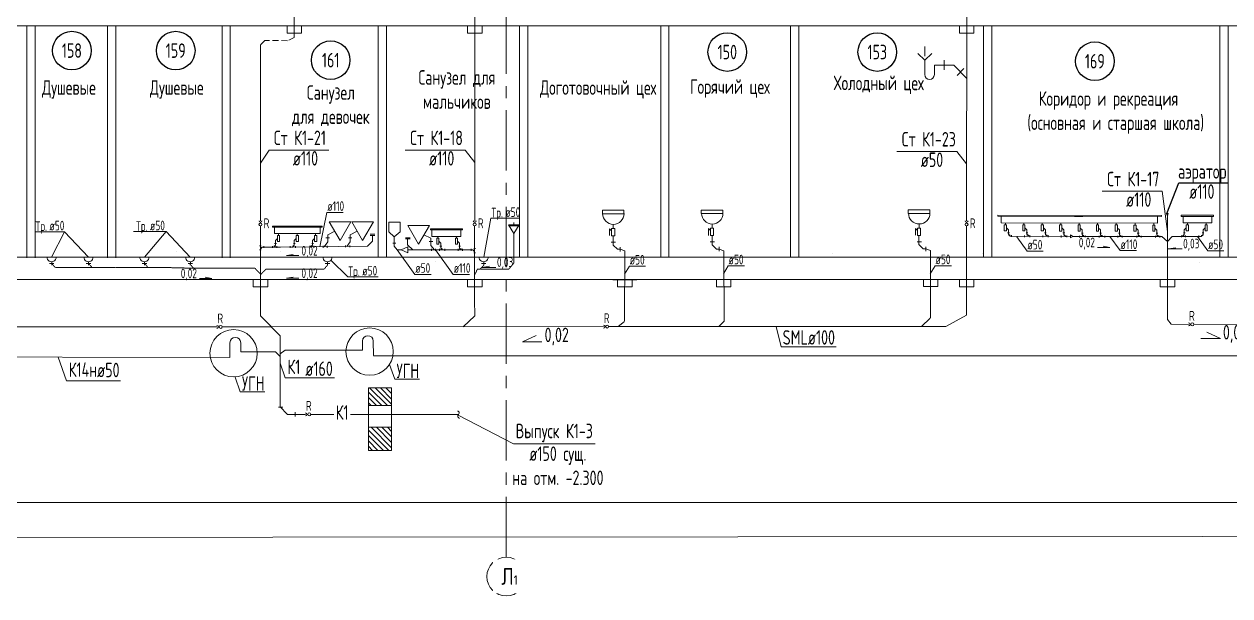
# Model space of a CAD drawing. Header units: millimetres. Extents: x -8689834 to 9419935, y -117443 to 166298.
# Drawn here: x -236295 to -211330, y -58947 to -47115 of the extents above; entities that cross this region are included whole.
import ezdxf
from ezdxf.enums import TextEntityAlignment as Align

# ---------------------------------------------------------------- set-up
doc = ezdxf.new("R2010")
doc.units = ezdxf.units.MM
doc.header["$MEASUREMENT"] = 0
doc.linetypes.add('01_base$0$DASHED2', pattern=[0.375, 0.25, -0.125])
doc.linetypes.add('CENTER', pattern=[2, 1.25, -0.25, 0.25, -0.25])
doc.layers.get('0').update_dxf_attribs({"color": 250, "lineweight": 9})
for name, color, linetype in [('PDF _0', 7, 'Continuous'), ('PDF __Razmer VK', 7, 'Continuous'), ('PDF __ВК-Text VK', 7, 'Continuous'), ('PDF __ВК-Text В1', 7, 'Continuous'), ('PDF __ВК-В1', 5, 'Continuous'), ('PDF __ВК-К3', 7, 'Continuous'), ('PDF __ВК-переход', 7, 'Continuous'), ('PDF __ВК-питьевой фонтанчик', 7, 'Continuous'), ('PDF __ВК-противопожарные муфты', 1, 'Continuous'), ('PDF __ВК-стены', 7, 'Continuous'), ('PDF __К14', 3, 'Continuous'), ('PDF __Пескоуловитель', 7, 'Continuous'), ('PDF __Сантехника', 7, 'Continuous'), ('PDF _TEKSTBK', 7, 'Continuous'), ('АР_Кровля дорожки', 245, 'Continuous'), ('АР_Таблицы', 250, 'Continuous')]:
    doc.layers.add(name, color=color, linetype=linetype)
doc.layers.add('PDF __ВК-К1', color=7, linetype='Continuous', true_color=0xb80000)
doc.layers.add('PDF __ВК-К14н', color=190, linetype='Continuous', true_color=0x7f00ff)
for name, color, linetype, lineweight in [('АР_Маркер экспликации', 239, 'Continuous', 13), ('АР_Номер помещения', 1, 'Continuous', 25), ('АР_Оси', 195, 'Continuous', 9), ('АР_Помещения_площадь', 19, 'Continuous', 9), ('ВК_канализация', 32, 'Continuous', 15)]:
    doc.layers.add(name, color=color, linetype=linetype, lineweight=lineweight)
doc.styles.add('ISOCPEUR', font='isocpeur.ttf', dxfattribs={"width": 0.7})
doc.styles.get("Standard").update_dxf_attribs({"font": 'isocpeur.ttf', "width": 0.7})
doc.styles.add('ГОСТ 2.304', font='isocpeur.ttf', dxfattribs={"width": 0.7})

# ---------------------------------------------------------------- blocks, each defined once
blk = doc.blocks.new('*U1658')
at = {"layer": 'АР_Номер помещения', "color": 7}
blk.add_circle((-15720, 4793), 400, dxfattribs=at)
at = {"layer": 'АР_Помещения_площадь', "color": 7}
blk.add_line((-13545, 633), (-13545, 633), dxfattribs=at)
at = {"color": 7, "style": 'ISOCPEUR', "width": 0.7, "flags": 1}
blk.add_attdef('КАТЕГОРИЯ', (-499, -2092), '', height=250, dxfattribs=at)
at = {"layer": 'АР_Номер помещения', "color": 7, "style": 'ISOCPEUR', "width": 0.7}
blk.add_attdef('НОМЕР_ПОМЕЩЕНИЯ', text='', height=300, dxfattribs=at).set_placement((-15720, 4793), align=Align.MIDDLE_CENTER)
at = {"layer": 'АР_Помещения_площадь', "color": 7, "lineweight": 30, "width": 0.7, "flags": 104}
blk.add_attdef('ИМЯ_ПОМЕЩЕНИЯ', text='', height=100, dxfattribs=at).set_placement((158, 1217), align=Align.MIDDLE_CENTER)
at = {"layer": 'АР_Помещения_площадь', "color": 7, "style": 'ISOCPEUR', "width": 0.7}
blk.add_attdef('ПЛОЩАДЬ_ПОМЕЩЕНИЯ', text='', height=200, dxfattribs=at).set_placement((-13540, 880), align=Align.MIDDLE_RIGHT)

msp = doc.modelspace()

# ---------------------------------------------------------------- linework, layer by layer
at = {"layer": 'PDF _0', "color": 3, "lineweight": 13}
for centre in [(-235725.6, -51936.7), (-235725.6, -51936.7), (-234963.1, -51936.7), (-234963.1, -51936.7), (-233804.4, -51936.7), (-233804.4, -51936.7), (-232856, -51936.7), (-232856, -51936.7), (-230014, -51936.7), (-230014, -51936.7), (-226780.4, -51936.7), (-226780.4, -51936.7)]:
    msp.add_arc(centre, 95.2, 179.99999, 0.00001, dxfattribs=at)
at = {"layer": 'PDF __Razmer VK', "lineweight": 13}
for centre in [(-229140.5, -53891.3), (-231957.8, -53925.9)]:
    msp.add_circle(centre, 489.9, dxfattribs=at)
at = {"layer": 'PDF __ВК-Text VK', "lineweight": 13}
for points in [[(-225694.8, -53559.6), (-225977.5, -53689.1), (-225574.8, -53689.1)], [(-211808.3, -53492.8), (-211525.9, -53622.9), (-211928.6, -53622.1)]]:
    msp.add_lwpolyline(points, dxfattribs=at)
at = {"layer": 'PDF __ВК-Text В1', "lineweight": 13}
for points in [[(-230724.8, -51883.2), (-230861.1, -51906.2), (-230607.7, -51906.2)], [(-213950.7, -51713.2), (-213814.4, -51736.3), (-214067.8, -51736.3)], [(-212451.2, -51741.4), (-212605.8, -51767.5), (-212318.3, -51767.5)], [(-226657.8, -52123.3), (-226812.4, -52149.4), (-226524.9, -52149.4)], [(-232544, -52352.8), (-232407.7, -52375.8), (-232661.1, -52375.8)], [(-230724.8, -52348.8), (-230861.1, -52371.9), (-230607.7, -52371.9)]]:
    msp.add_lwpolyline(points, dxfattribs=at)
at = {"layer": 'PDF __ВК-В1', "color": 244, "lineweight": 13, "true_color": 0x991b1e}
for points in [[(-230701, -47392), (-230701.1, -40740.6)], [(-226965.4, -51185), (-226966.4, -40740.6)], [(-216781.3, -50079.6), (-216754.4, -40740.7)], [(-231401.2, -51185), (-231403.6, -47550.7)], [(-216779.8, -51185), (-216781.3, -50079.6)], [(-212624.3, -51757.4), (-212624.3, -51058.8)], [(-231402.2, -51754.6), (-231402.2, -51291.7)], [(-226966.4, -51754.6), (-226966.4, -51291.7)], [(-216780.4, -53139.8), (-216780.9, -51291.7)], [(-226158, -52064.5), (-226158, -52064.5), (-226158, -51564.1)], [(-231402.2, -52821.4), (-231402.2, -51754.6)], [(-226966.4, -52821.4), (-226966.4, -51754.6)], [(-212624.3, -53227.1), (-212624.3, -51757.4)]]:
    msp.add_lwpolyline(points, dxfattribs=at)
at = {"layer": 'PDF __ВК-В1', "lineweight": 13}
msp.add_lwpolyline([(-226158, -51272), (-226158, -51217)], dxfattribs=at)
at = {"layer": 'PDF __ВК-К1', "lineweight": 13}
for points in [[(-217245.7, -47862.1), (-217245.7, -48061.1)], [(-217245.7, -47963.7), (-217444.6, -47963.7)], [(-217245.7, -47963.7), (-217046.7, -47963.7), (-216780, -48230.4)], [(-216835.1, -48031.5), (-216974.8, -48175.4)], [(-235897, -51938.8), (-235549.9, -51938.8)], [(-235134.5, -51938.8), (-234787.4, -51938.8)], [(-233975.8, -51938.8), (-233628.7, -51938.8)], [(-233027.5, -51938.8), (-232680.4, -51938.8)], [(-230185.4, -51938.8), (-229838.3, -51938.8)], [(-226951.8, -51938.8), (-226604.7, -51938.8)]]:
    msp.add_lwpolyline(points, dxfattribs=at)
at = {"layer": 'PDF __ВК-К1', "color": 244, "lineweight": 13, "true_color": 0x991b1e}
for points in [[(-212606.6, -51058.8), (-212643.1, -51058.8)], [(-215913.9, -51463.8), (-215913.9, -51427.4)], [(-231072.3, -51655.8), (-231108.8, -51655.8)], [(-231091.4, -51692.2), (-231091.4, -51655.8)], [(-230683.7, -51655.8), (-230720.1, -51655.8)], [(-230702.8, -51690.9), (-230702.8, -51654.5)], [(-230303.8, -51655.8), (-230340.2, -51655.8)], [(-230321.2, -51687.1), (-230321.2, -51650.7)], [(-230009.3, -51623), (-230081.8, -51722.2)], [(-229974.8, -51540.1), (-230047.3, -51540.1)], [(-230009.3, -51474.4), (-230009.3, -51623)], [(-229541, -51623), (-229613.6, -51716.2)], [(-229506.5, -51540.1), (-229579, -51540.1)], [(-229541, -51474.4), (-229541, -51623)], [(-229185.9, -51713), (-229079.1, -51606.2), (-229079.1, -51487.6)], [(-229128.9, -51461.5), (-229031.7, -51461.5)], [(-229128.9, -51487.6), (-229031.7, -51487.6)], [(-228657.5, -51645.7), (-228599.5, -51645.7)], [(-228629.9, -51590.5), (-228629.9, -51709.3)], [(-228303.8, -51535.1), (-228401, -51535.1)], [(-228303.8, -51561.2), (-228401, -51561.2)], [(-228246.8, -51786.6), (-228353.6, -51679.8), (-228353.6, -51561.2)], [(-227908.4, -51611), (-227835.9, -51611)], [(-227873.9, -51545.4), (-227873.9, -51693.9)], [(-224136.7, -51626.7), (-224047.8, -51626.7)], [(-224098.6, -51495.5), (-224098.6, -51686)], [(-222089.3, -51622.5), (-222000.4, -51622.5)], [(-222051.2, -51491.2), (-222051.2, -51681.7)], [(-217804.9, -51619.5), (-217716, -51619.5)], [(-217766.8, -51488.3), (-217766.8, -51678.8)], [(-215931.3, -51432.5), (-215894.9, -51432.5)], [(-215853.2, -51502.7), (-215877.5, -51502.7), (-215913.9, -51463.8)], [(-215913.9, -51482.9), (-215877.5, -51482.9)], [(-215853.2, -51519.3), (-215853.2, -51482.9)], [(-215585.3, -51489.3), (-215585.3, -51525.7)], [(-215549.7, -51433.8), (-215513.2, -51433.8)], [(-215532.3, -51465.1), (-215532.3, -51428.7)], [(-215471.6, -51504.1), (-215495.8, -51504.1), (-215532.3, -51465.1)], [(-215532.3, -51484.2), (-215495.8, -51484.2)], [(-215471.6, -51520.6), (-215471.6, -51484.2)], [(-215203.6, -51490.6), (-215203.6, -51527.1)], [(-215168, -51435.1), (-215131.6, -51435.1)], [(-215150.6, -51466.5), (-215150.6, -51430)], [(-215089.9, -51505.4), (-215114.2, -51505.4), (-215150.6, -51466.5)], [(-215150.6, -51485.5), (-215114.2, -51485.5)], [(-215089.9, -51522), (-215089.9, -51485.5)], [(-214822, -51491.9), (-214822, -51528.4)], [(-214786.4, -51436.4), (-214749.9, -51436.4)], [(-214769, -51467.8), (-214769, -51431.3)], [(-214708.2, -51506.7), (-214732.5, -51506.7), (-214769, -51467.8)], [(-214769, -51486.9), (-214732.5, -51486.9)], [(-214708.2, -51523.3), (-214708.2, -51486.9)], [(-214440.3, -51493.3), (-214440.3, -51529.7)], [(-214404.7, -51437.8), (-214368.3, -51437.8)], [(-214387.3, -51469.1), (-214387.3, -51432.7)], [(-214326.6, -51508), (-214350.9, -51508), (-214387.3, -51469.1)], [(-214387.3, -51488.2), (-214350.9, -51488.2)], [(-214326.6, -51524.6), (-214326.6, -51488.2)], [(-214035.2, -51493.3), (-214035.2, -51529.7)], [(-214024.8, -51437.8), (-213988.3, -51437.8)], [(-214005.7, -51472.9), (-214005.7, -51436.5)], [(-213946.7, -51509.4), (-213969.2, -51509.4), (-214005.7, -51472.9)], [(-214005.7, -51492), (-213969.2, -51492)], [(-213921.5, -51493.3), (-213921.5, -51529.7)], [(-213646.6, -51493.3), (-213646.6, -51529.7)], [(-213636.2, -51437.8), (-213599.7, -51437.8)], [(-213617.1, -51474.2), (-213617.1, -51437.8)], [(-213558.1, -51510.6), (-213580.6, -51510.6), (-213617.1, -51474.2)], [(-213617.1, -51493.3), (-213580.6, -51493.3)], [(-213558.1, -51529.7), (-213558.1, -51493.3)], [(-213258, -51494.5), (-213258, -51530.9)], [(-213247.6, -51438.9), (-213211.1, -51438.9)], [(-213228.5, -51475.4), (-213228.5, -51438.9)], [(-213169.5, -51511.8), (-213192.1, -51511.8), (-213228.5, -51475.4)], [(-213228.5, -51494.5), (-213192.1, -51494.5)], [(-213169.5, -51530.9), (-213169.5, -51494.5)], [(-212869.4, -51495.7), (-212869.4, -51532.1)], [(-212859, -51440.2), (-212822.5, -51440.2)], [(-212839.9, -51476.6), (-212839.9, -51440.2)], [(-212780.9, -51513), (-212803.5, -51513), (-212839.9, -51476.6)], [(-212839.9, -51495.7), (-212803.5, -51495.7)], [(-212780.9, -51532.1), (-212780.9, -51495.7)], [(-212333.7, -51508.3), (-212311.1, -51508.3), (-212274.7, -51469.9)], [(-212333.7, -51525.5), (-212333.7, -51489)], [(-212274.7, -51489), (-212311.1, -51489)], [(-212255.6, -51433.5), (-212292, -51433.5)], [(-212274.7, -51469.9), (-212274.7, -51433.5)], [(-212245.2, -51489), (-212245.2, -51525.5)], [(-211970.3, -51489), (-211970.3, -51525.5)], [(-211945.1, -51509.5), (-211922.5, -51509.5), (-211886.1, -51468.6)], [(-211886.1, -51487.7), (-211922.5, -51487.7)], [(-211867, -51433.5), (-211903.4, -51433.5)], [(-211886.1, -51468.6), (-211886.1, -51432.2)], [(-231384.6, -51700.9), (-231421.1, -51700.9)], [(-231421.1, -51700.9), (-231384.6, -51700.9)], [(-231421.1, -51789.4), (-231384.6, -51789.4)], [(-231384.6, -51789.4), (-231421.1, -51789.4)], [(-231402.2, -51789.4), (-231402.2, -51766.8), (-231365.5, -51730.4)], [(-231384.6, -51730.4), (-231384.6, -51766.8)], [(-230987.3, -51730.4), (-231315.2, -51730.4), (-231365.5, -51730.4), (-231329.1, -51730.4)], [(-231329.1, -51711.3), (-231329.1, -51747.7)], [(-231150.4, -51730.4), (-231127.9, -51730.4), (-231091.4, -51692.2)], [(-231150.4, -51747.7), (-231150.4, -51711.3)], [(-231091.4, -51711.3), (-231127.9, -51711.3)], [(-231061.9, -51730.4), (-231127.9, -51730.4)], [(-231061.9, -51711.3), (-231061.9, -51747.7)], [(-229185.9, -51713), (-230987.3, -51731.5)], [(-230787, -51711.3), (-230787, -51747.7)], [(-230761.8, -51729.1), (-230739.2, -51729.1), (-230702.8, -51690.9)], [(-230702.8, -51710), (-230739.2, -51710)], [(-230673.3, -51711.3), (-230673.3, -51747.7)], [(-230381.9, -51725.3), (-230357.6, -51725.3), (-230321.2, -51687.1)], [(-230381.9, -51742.6), (-230381.9, -51706.2)], [(-230321.2, -51706.2), (-230357.6, -51706.2)], [(-230298.1, -51742.6), (-230298.1, -51706.2)], [(-230102.4, -51742.6), (-230102.4, -51706.2)], [(-230018.7, -51742.6), (-230018.7, -51706.2)], [(-229638.1, -51733.8), (-229638.1, -51697.4)], [(-229554.4, -51733.8), (-229554.4, -51697.4)], [(-228629.9, -51709.3), (-228571.9, -51786.6)], [(-228571.9, -51786.6), (-228491.5, -51786.6)], [(-228351.8, -51786.6), (-227053.4, -51786.6), (-227003, -51786.6), (-227039.5, -51786.6)], [(-227873.9, -51693.9), (-227801.3, -51787.2)], [(-227860.5, -51804.8), (-227860.5, -51768.3)], [(-227776.8, -51804.8), (-227776.8, -51768.3)], [(-227695.3, -51767.5), (-227695.3, -51803.9)], [(-227684.9, -51712), (-227648.4, -51712)], [(-227665.8, -51747.1), (-227665.8, -51710.7)], [(-227606.8, -51785.3), (-227629.3, -51785.3), (-227665.8, -51747.1)], [(-227665.8, -51766.2), (-227629.3, -51766.2)], [(-227581.6, -51767.5), (-227581.6, -51803.9)], [(-227306.7, -51767.5), (-227306.7, -51803.9)], [(-227306.7, -51786.6), (-227240.7, -51786.6)], [(-227296.2, -51712), (-227259.8, -51712)], [(-227277.2, -51748.4), (-227277.2, -51712)], [(-227218.2, -51786.6), (-227240.7, -51786.6), (-227277.2, -51748.4)], [(-227277.2, -51767.5), (-227240.7, -51767.5)], [(-227218.2, -51803.9), (-227218.2, -51767.5)], [(-227039.5, -51767.5), (-227039.5, -51803.9)], [(-226966.4, -51845.5), (-226966.4, -51823), (-227003, -51786.6)], [(-226984, -51757.1), (-226947.5, -51757.1)], [(-226947.5, -51757.1), (-226984, -51757.1)], [(-226984, -51786.6), (-226984, -51823)], [(-226947.5, -51845.5), (-226984, -51845.5)], [(-226984, -51845.5), (-226947.5, -51845.5)], [(-223954.6, -51774.9), (-224009.7, -51774.9), (-224098.6, -51686)], [(-223954.6, -51730.4), (-223954.6, -51819.3)], [(-221907.2, -51770.6), (-221962.3, -51770.6), (-222051.2, -51681.7)], [(-221907.2, -51726.2), (-221907.2, -51815.1)], [(-217622.9, -51767.7), (-217677.9, -51767.7), (-217766.8, -51678.8)], [(-217622.9, -51723.2), (-217622.9, -51812.1)], [(-235897, -51938.8), (-235549.9, -51938.8)], [(-235676.9, -52070), (-235770.1, -52070)], [(-235676.9, -52070), (-235770.1, -52070)], [(-235723.5, -52103.9), (-235723.5, -52036.2)], [(-235723.5, -52103.9), (-235723.5, -52036.2)], [(-235134.5, -51938.8), (-234787.4, -51938.8)], [(-234914.4, -52070), (-235007.5, -52070)], [(-234914.4, -52070), (-235007.5, -52070)], [(-234960.9, -52103.9), (-234960.9, -52036.2)], [(-234960.9, -52103.9), (-234960.9, -52036.2)], [(-233975.8, -51938.8), (-233628.7, -51938.8)], [(-233755.7, -52070), (-233848.8, -52070)], [(-233755.7, -52070), (-233848.8, -52070)], [(-233802.3, -52103.9), (-233802.3, -52036.2)], [(-233802.3, -52103.9), (-233802.3, -52036.2)], [(-233027.5, -51938.8), (-232680.4, -51938.8)], [(-232807.4, -52070), (-232900.5, -52070)], [(-232807.4, -52070), (-232900.5, -52070)], [(-232853.9, -52103.9), (-232853.2, -52031.9)], [(-230185.4, -51938.8), (-229838.3, -51938.8)], [(-229965.3, -52070), (-230058.4, -52070)], [(-229965.3, -52070), (-230058.4, -52070)], [(-230011.9, -52103.9), (-230011.2, -52031.9)], [(-226951.8, -51938.8), (-226604.7, -51938.8)], [(-226731.7, -52070), (-226824.8, -52070)], [(-226731.7, -52070), (-226824.8, -52070)], [(-226778.3, -52103.9), (-226777.6, -52031.9)], [(-231177, -53380.8), (-230995, -53562.8), (-230996.3, -55033.7)], [(-230941.2, -55042.1), (-231030.1, -55042.1)], [(-231000.5, -55029.4), (-230839.7, -55190.3)], [(-230683, -55148), (-230683, -55236.8)], [(-230839.7, -55190.3), (-230468, -55190.9)], [(-230361.3, -55190.3), (-229883, -55190.3)], [(-229540.1, -55190.3), (-227300.8, -55194.5)]]:
    msp.add_lwpolyline(points, dxfattribs=at)
at = {"layer": 'PDF __ВК-К1', "color": 244, "linetype": '01_base$0$DASHED2', "lineweight": 13, "true_color": 0x991b1e}
for points in [[(-235723.5, -52070), (-235647.3, -52154.7), (-235168.7, -52154.7), (-234884.7, -52154.7)], [(-234960.9, -52070), (-234884.7, -52154.7), (-234406.1, -52154.7), (-233726.1, -52154.7)], [(-233802.3, -52070), (-233726.1, -52154.7), (-233247.5, -52154.7), (-232784.2, -52167)], [(-232860.4, -52082.3), (-232784.2, -52167), (-231515.8, -52167), (-231405.7, -52281.3)], [(-230011.9, -52103.9), (-230088.1, -52188.5), (-231289.5, -52188.5), (-231399.6, -52302.8)], [(-226778.3, -52103.9), (-226854.5, -52188.5), (-226911.3, -52188.5), (-226966.4, -52302.8)], [(-226158, -52064.5), (-226263.3, -52188.5), (-226854.5, -52188.5), (-226854.5, -52188.5)]]:
    msp.add_lwpolyline(points, dxfattribs=at)
at = {"layer": 'PDF __ВК-К14н', "color": 152, "lineweight": 13, "true_color": 0x2776bb}
for points in [[(-229287.7, -53673.1), (-229287.7, -53865.5)], [(-229065.4, -53673.6), (-229059.4, -53974.2)], [(-232033, -53712.5), (-232039, -54013)], [(-231810.6, -53707.7), (-231810.6, -53900)], [(-232039, -54013), (-245917.4, -53985.3)], [(-229059.3, -53978.5), (-208786.5, -53977.4)]]:
    msp.add_lwpolyline(points, dxfattribs=at)
for centre, start, end in [((-231921.8, -53709.5), 0.93931, 179.31883), ((-229176.6, -53674.9), 0.68117, 179.06069)]:
    msp.add_arc(centre, 111.2, start, end, dxfattribs=at)
at = {"layer": 'PDF __ВК-К3', "lineweight": 13}
msp.add_lwpolyline([(-229167.6, -55939.5), (-229167.6, -54644.2), (-228689.3, -54644.2), (-228689.3, -55939.5)], close=True, dxfattribs=at)
for points in [[(-228773.9, -55008.3), (-229142.2, -54644.2)], [(-228689.3, -54982.9), (-229027.9, -54644.2)], [(-228689.3, -54872.8), (-228917.8, -54644.2)], [(-228689.3, -54758.5), (-228803.6, -54644.2)], [(-228689.3, -54648.5), (-228693.5, -54644.2)], [(-228888.2, -55008.3), (-229167.6, -54728.9)], [(-228998.3, -55008.3), (-229167.6, -54843.2)], [(-229112.6, -55008.3), (-229167.6, -54953.2)], [(-229167.6, -55008.3), (-228689.3, -55008.3)], [(-229167.6, -55457), (-228689.3, -55457)], [(-228744.3, -55939.5), (-229167.6, -55516.2)], [(-228854.4, -55939.5), (-229167.6, -55626.3)], [(-228689.3, -55880.3), (-229112.6, -55457)], [(-228689.3, -55770.2), (-228998.3, -55457)], [(-228689.3, -55655.9), (-228888.2, -55457)], [(-228689.3, -55545.9), (-228773.9, -55457)], [(-228968.6, -55939.5), (-229167.6, -55740.6)], [(-229078.7, -55939.5), (-229167.6, -55850.6)]]:
    msp.add_lwpolyline(points, dxfattribs=at)
at = {"layer": 'PDF __ВК-переход', "lineweight": 13}
msp.add_lwpolyline([(-228351.8, -51845.8), (-228351.8, -51727.3), (-228491.5, -51786.6), (-228351.8, -51845.8), (-228351.8, -51727.3), (-228491.5, -51786.6), (-228351.8, -51845.8), (-228491.5, -51786.6), (-228351.8, -51727.3)], close=True, dxfattribs=at)
at = {"layer": 'PDF __ВК-питьевой фонтанчик', "lineweight": 13}
for points in [[(-226158, -51449.8), (-226268.1, -51272), (-226048, -51272), (-226158, -51449.8), (-226158, -51564.1)], [(-226255.4, -51288.9), (-226056.4, -51288.9)]]:
    msp.add_lwpolyline(points, dxfattribs=at)
at = {"layer": 'PDF __ВК-противопожарные муфты', "lineweight": 13}
for points in [[(-230946.7, -47153.2), (-230701.2, -47153.2), (-230451.4, -47153.2)], [(-230849.3, -47153.2), (-230849.3, -47301.4), (-230548.8, -47301.4), (-230548.8, -47153.2)], [(-227211.9, -47153.2), (-226966.4, -47153.2), (-226716.6, -47153.2)], [(-227114.5, -47153.2), (-227114.5, -47301.4), (-226814, -47301.4), (-226814, -47153.2)], [(-217027.6, -47153.2), (-216782.1, -47153.2), (-216532.3, -47153.2)], [(-216930.2, -47153.2), (-216930.2, -47301.4), (-216629.7, -47301.4), (-216629.7, -47153.2)], [(-231647.7, -52402.3), (-231402.2, -52402.3), (-231152.5, -52402.3)], [(-231550.4, -52402.3), (-231550.4, -52550.5), (-231249.8, -52550.5), (-231249.8, -52402.3)], [(-227211.9, -52402.3), (-226966.4, -52402.3), (-226716.6, -52402.3)], [(-227114.5, -52402.3), (-227114.5, -52550.5), (-226814, -52550.5), (-226814, -52402.3)], [(-224105.5, -52406.6), (-223860, -52406.6), (-223610.2, -52406.6)], [(-224008.1, -52406.6), (-224008.1, -52554.7), (-223707.6, -52554.7), (-223707.6, -52406.6)], [(-222058.1, -52402.3), (-221812.6, -52402.3), (-221562.8, -52402.3)], [(-221960.7, -52402.3), (-221960.7, -52550.5), (-221660.2, -52550.5), (-221660.2, -52402.3)], [(-217773.7, -52399.4), (-217528.2, -52399.4), (-217278.4, -52399.4)], [(-217676.3, -52399.4), (-217676.3, -52547.5), (-217375.8, -52547.5), (-217375.8, -52399.4)], [(-217026.1, -52402.3), (-216780.6, -52402.3), (-216530.9, -52402.3)], [(-216928.8, -52402.3), (-216928.8, -52550.5), (-216628.2, -52550.5), (-216628.2, -52402.3)]]:
    msp.add_lwpolyline(points, dxfattribs=at)
at = {"layer": 'PDF __ВК-противопожарные муфты', "color": 1, "lineweight": 13}
for points in [[(-212869.9, -52402.3), (-212624.3, -52402.3), (-212374.6, -52402.3)], [(-212772.5, -52402.3), (-212772.5, -52550.5), (-212472, -52550.5), (-212472, -52402.3)]]:
    msp.add_lwpolyline(points, dxfattribs=at)
at = {"layer": 'PDF __ВК-стены', "color": 18, "lineweight": 13, "true_color": 0x000000}
for points in [[(-251092.7, -47153.2), (-171723.3, -47153.2)], [(-236236.9, -47165.5), (-236236.9, -51949)], [(-236067.5, -47165.5), (-236067.5, -51949)], [(-234565.6, -47165.5), (-234565.6, -51949)], [(-234396.3, -47165.5), (-234396.3, -51949)], [(-232195.2, -47165.5), (-232195.2, -51949)], [(-232025.9, -47165.5), (-232025.9, -51949)], [(-228962.1, -47153.2), (-228962.1, -51936.7)], [(-228792.8, -47153.2), (-228792.8, -51936.7)], [(-226037.3, -47153.2), (-226037.3, -51936.7)], [(-225868, -47153.2), (-225868, -51936.7)], [(-223112.5, -47160.4), (-223112.5, -51943.9)], [(-222943.2, -47160.4), (-222943.2, -51943.9)], [(-220425.6, -47160.4), (-220425.6, -51943.9)], [(-220256.3, -47160.4), (-220256.3, -51943.9)], [(-216429.3, -47160.4), (-216429.3, -51943.9)], [(-216260, -47160.4), (-216260, -51943.9)], [(-211537.7, -47160.4), (-211537.7, -51943.9)], [(-211368.4, -47160.4), (-211368.4, -51943.9)], [(-251092.7, -51936.7), (-171723.3, -51936.7)], [(-251092.7, -52402.3), (-172011.2, -52402.3)], [(-251092.7, -52402.3), (-171723.3, -52402.3)], [(-250394.1, -57746.2), (-115672.8, -57651.4)]]:
    msp.add_lwpolyline(points, dxfattribs=at)
at = {"layer": 'PDF __К14', "lineweight": 13}
msp.add_lwpolyline([(-217647.8, -47781.7), (-217647.8, -47578.5)], dxfattribs=at)
at = {"layer": 'PDF __Пескоуловитель', "lineweight": 13}
msp.add_lwpolyline([(-227322, -55122.6), (-227309.3, -55126.8), (-227300.8, -55131), (-227296.6, -55135.3), (-227292.4, -55135.3), (-227288.1, -55139.5), (-227283.9, -55143.7), (-227283.9, -55148), (-227283.9, -55152.2), (-227283.9, -55156.4), (-227283.9, -55160.6), (-227288.1, -55164.9), (-227288.1, -55169.1), (-227292.4, -55177.6), (-227296.6, -55181.8), (-227300.8, -55194.5), (-227305.1, -55203), (-227309.3, -55207.2), (-227313.5, -55211.4), (-227313.5, -55219.9), (-227317.8, -55224.1), (-227317.8, -55228.4), (-227317.8, -55232.6), (-227317.8, -55236.8), (-227317.8, -55241.1), (-227313.5, -55245.3), (-227313.5, -55249.5), (-227309.3, -55249.5), (-227305.1, -55253.8), (-227300.8, -55258), (-227296.6, -55262.2), (-227292.4, -55266.5), (-227279.7, -55274.9)], dxfattribs=at)
at = {"layer": 'PDF __Сантехника', "lineweight": 13}
for points in [[(-223876.3, -50966.3), (-224320.8, -50966.3), (-224320.8, -51038.3), (-223876.3, -51038.3)], [(-221828.9, -50962.1), (-222273.4, -50962.1), (-222273.4, -51034.1), (-221828.9, -51034.1)], [(-217544.6, -50959.2), (-217989, -50959.2), (-217989, -51031.1), (-217544.6, -51031.1)], [(-212743.2, -51075.2), (-216137.7, -51068), (-216137.7, -51092.3), (-212743.2, -51099.5)], [(-212335.4, -51070.9), (-211669.4, -51070.9), (-211669.4, -51095.2), (-212335.4, -51095.2)], [(-231152.1, -51293.2), (-230125.1, -51293.2), (-230125.1, -51317.5), (-231152.1, -51317.5)], [(-229753.7, -51595.3), (-229532.6, -51208.4), (-229978.2, -51208.4)], [(-229285.4, -51595.3), (-229064.3, -51208.4), (-229510, -51208.4)], [(-228129.5, -51666.3), (-228350.6, -51279.4), (-227904.9, -51279.4)], [(-227216.4, -51349.4), (-227882.5, -51349.4), (-227882.5, -51373.7), (-227216.4, -51373.7)], [(-224066.8, -51343.1), (-224130.3, -51343.1), (-224130.3, -51495.5), (-224066.8, -51495.5)], [(-222019.4, -51338.8), (-222082.9, -51338.8), (-222082.9, -51491.2), (-222019.4, -51491.2)], [(-217735, -51335.9), (-217798.5, -51335.9), (-217798.5, -51488.3), (-217735, -51488.3)], [(-215953.9, -51265.9), (-216000.7, -51265.9), (-216000.7, -51392.6), (-215953.9, -51392.6)], [(-215572.2, -51267.2), (-215619.1, -51267.2), (-215619.1, -51393.9), (-215572.2, -51393.9)], [(-215190.6, -51268.6), (-215237.4, -51268.6), (-215237.4, -51395.2), (-215190.6, -51395.2)], [(-214808.9, -51269.9), (-214855.8, -51269.9), (-214855.8, -51396.5), (-214808.9, -51396.5)], [(-214427.3, -51271.2), (-214474.1, -51271.2), (-214474.1, -51397.9), (-214427.3, -51397.9)], [(-214047.3, -51271.2), (-214092.4, -51271.2), (-214092.4, -51397.9), (-214047.3, -51397.9)], [(-213658.7, -51271.2), (-213703.8, -51271.2), (-213703.8, -51397.9), (-213658.7, -51397.9)], [(-213270.1, -51272.4), (-213315.2, -51272.4), (-213315.2, -51399), (-213270.1, -51399)], [(-212881.5, -51273.6), (-212926.6, -51273.6), (-212926.6, -51400.3), (-212881.5, -51400.3)], [(-212233, -51267), (-212187.9, -51267), (-212187.9, -51393.6), (-212233, -51393.6)], [(-211844.4, -51267), (-211799.3, -51267), (-211799.3, -51393.6), (-211844.4, -51393.6)], [(-231049.8, -51489.2), (-231004.7, -51489.2), (-231004.7, -51615.9), (-231049.8, -51615.9)], [(-230661.2, -51489.2), (-230616.1, -51489.2), (-230616.1, -51615.9), (-230661.2, -51615.9)], [(-230281.2, -51489.2), (-230234.4, -51489.2), (-230234.4, -51615.9), (-230281.2, -51615.9)], [(-227707.4, -51545.4), (-227752.5, -51545.4), (-227752.5, -51672.1), (-227707.4, -51672.1)], [(-227318.8, -51545.4), (-227363.9, -51545.4), (-227363.9, -51672.1), (-227318.8, -51672.1)]]:
    msp.add_lwpolyline(points, close=True, dxfattribs=at)
for points in [[(-216066.6, -51226.2), (-216066.6, -51092.7)], [(-214371.8, -51099.4), (-214545.2, -51099.4)], [(-212830.7, -51233), (-212830.7, -51099.4)], [(-212297.2, -51228.8), (-212297.2, -51095.2)], [(-211700.2, -51228.8), (-211700.2, -51095.2)], [(-231114, -51451.1), (-231114, -51317.5)], [(-230336.7, -51317.5), (-230163.2, -51317.5)], [(-230163.2, -51451.1), (-230163.2, -51317.5)], [(-229864.2, -51401.9), (-230009.3, -51474.4)], [(-229396, -51401.9), (-229541, -51474.4)], [(-228629.9, -51590.5), (-228629.9, -51518.7), (-228745.9, -51416.6), (-228745.9, -51212.3), (-228511.2, -51212.3), (-228511.2, -51416.6), (-228629.9, -51518.7)], [(-227851.7, -51507.2), (-227851.7, -51373.7)], [(-227254.6, -51507.2), (-227254.6, -51373.7)], [(-224130.3, -51389.6), (-224172.6, -51351.5), (-224172.6, -51491.2)], [(-224096.4, -51262.7), (-224096.4, -51343.1)], [(-222082.9, -51385.4), (-222125.2, -51347.3), (-222125.2, -51487)], [(-222049, -51258.4), (-222049, -51338.8)], [(-217798.5, -51382.5), (-217840.9, -51344.4), (-217840.9, -51484.1)], [(-217764.7, -51255.5), (-217764.7, -51335.9)], [(-216066.6, -51226.2), (-212830.7, -51233)], [(-215976.4, -51227.7), (-215976.4, -51265.9)], [(-215914, -51370), (-215953.9, -51330.1)], [(-215914, -51432.5), (-215914, -51370)], [(-215594.8, -51229.1), (-215594.8, -51267.2)], [(-215532.3, -51371.3), (-215572.2, -51331.4)], [(-215532.3, -51433.8), (-215532.3, -51371.3)], [(-215213.1, -51230.4), (-215213.1, -51268.6)], [(-215150.7, -51372.7), (-215190.6, -51332.7)], [(-215150.7, -51435.1), (-215150.7, -51372.7)], [(-214831.5, -51231.7), (-214831.5, -51269.9)], [(-214769, -51374), (-214808.9, -51334.1)], [(-214769, -51436.4), (-214769, -51374)], [(-214449.8, -51233), (-214449.8, -51271.2)], [(-214387.4, -51375.3), (-214427.3, -51335.4)], [(-214387.4, -51437.8), (-214387.4, -51375.3)], [(-214069.9, -51233), (-214069.9, -51271.2)], [(-214005.7, -51375.3), (-214047.3, -51335.4)], [(-214005.7, -51437.8), (-214005.7, -51375.3)], [(-213681.3, -51233), (-213681.3, -51271.2)], [(-213617.1, -51375.3), (-213658.7, -51335.4)], [(-213617.1, -51437.8), (-213617.1, -51375.3)], [(-213292.7, -51234.2), (-213292.7, -51272.4)], [(-213228.5, -51376.5), (-213270.1, -51336.6)], [(-213228.5, -51438.9), (-213228.5, -51376.5)], [(-212904.1, -51235.4), (-212904.1, -51273.6)], [(-212839.9, -51377.7), (-212881.5, -51337.8)], [(-212839.9, -51440.2), (-212839.9, -51377.7)], [(-211700.2, -51228.8), (-212297.2, -51228.8)], [(-212274.7, -51371), (-212233, -51331.1)], [(-212274.7, -51433.5), (-212274.7, -51371)], [(-212210.5, -51228.8), (-212210.5, -51267)], [(-211886.1, -51371), (-211844.4, -51331.1)], [(-211886.1, -51433.5), (-211886.1, -51371)], [(-211821.9, -51228.8), (-211821.9, -51267)], [(-230163.2, -51451.1), (-231114, -51451.1)], [(-231091.4, -51593.3), (-231049.8, -51553.4)], [(-231091.4, -51655.8), (-231091.4, -51593.3)], [(-231027.2, -51451.1), (-231027.2, -51489.2)], [(-230702.8, -51593.3), (-230661.2, -51553.4)], [(-230702.8, -51655.8), (-230702.8, -51593.3)], [(-230638.6, -51451.1), (-230638.6, -51489.2)], [(-230321.1, -51593.3), (-230281.2, -51553.4)], [(-230321.1, -51655.8), (-230321.1, -51593.3)], [(-230258.7, -51451.1), (-230258.7, -51489.2)], [(-228018.9, -51472.8), (-227873.9, -51545.4)], [(-227851.7, -51507.2), (-227254.6, -51507.2)], [(-227730, -51507.2), (-227730, -51545.4)], [(-227665.8, -51649.5), (-227707.4, -51609.6)], [(-227665.8, -51712), (-227665.8, -51649.5)], [(-227341.4, -51507.2), (-227341.4, -51545.4)], [(-227277.2, -51649.5), (-227318.8, -51609.6)], [(-227277.2, -51712), (-227277.2, -51649.5)]]:
    msp.add_lwpolyline(points, dxfattribs=at)
for centre in [(-224094.3, -51036.2), (-222046.9, -51032), (-217762.6, -51029)]:
    msp.add_arc(centre, 222.2, 180, 0, dxfattribs=at)
at = {"layer": 'PDF _TEKSTBK', "lineweight": 13}
for points in [[(-217647.8, -47862.1), (-217787.5, -47722.4)], [(-217647.8, -48162.7), (-217647.8, -47862.1), (-217503.9, -47722.4)], [(-217444.6, -47963.7), (-217444.6, -48162.7)]]:
    msp.add_lwpolyline(points, dxfattribs=at)
msp.add_arc((-217548.3, -48160.6), 99.5, 180.00001, 359.99999, dxfattribs=at)
at = {"layer": 'АР_Кровля дорожки', "color": 244, "linetype": '01_base$0$DASHED2', "lineweight": 13, "ltscale": 500, "true_color": 0x991b1e}
msp.add_lwpolyline([(-230701, -47392), (-230842.7, -47458.1), (-231314.2, -47454.8), (-231403.6, -47550.7)], dxfattribs=at)
at = {"layer": 'АР_Кровля дорожки', "color": 7, "ltscale": 100}
msp.add_lwpolyline([(-212633.7, -51034.6), (-212383.4, -50397), (-211368.4, -50397)], dxfattribs=at)
at = {"layer": 'АР_Кровля дорожки', "color": 244, "ltscale": 100, "true_color": 0x991b1e}
for points in [[(-212643.1, -51024.6), (-212624.4, -51044.7), (-212607, -51023.6)], [(-212643.1, -51035.9), (-212624.4, -51056), (-212607, -51035)]]:
    msp.add_lwpolyline(points, dxfattribs=at)
at = {"layer": 'АР_Кровля дорожки', "color": 7, "lineweight": 13, "ltscale": 500}
for points in [[(-214632.4, -51477.3), (-214631.2, -51540.1), (-214579.6, -51507.1)], [(-214632.4, -51477.3), (-214579.6, -51507.1)]]:
    msp.add_lwpolyline(points, dxfattribs=at)
at = {"layer": 'АР_Кровля дорожки', "color": 152, "lineweight": 13, "ltscale": 500, "true_color": 0x2776bb}
for points in [[(-231810.6, -53900), (-231087, -53900), (-230995.4, -53990.4)], [(-229287.7, -53865.5), (-230893.2, -53865.5), (-230995.3, -53936.8)]]:
    msp.add_lwpolyline(points, dxfattribs=at)
at = {"layer": 'АР_Оси', "color": 18, "linetype": 'CENTER', "lineweight": 13, "ltscale": 1000, "true_color": 0x000000}
msp.add_line((-226312.8, -58146.7), (-226312.8, -33799.7), dxfattribs=at)
at = {"layer": 'АР_Оси', "color": 18, "lineweight": 13, "ltscale": 0.5, "true_color": 0x000000}
msp.add_circle((-226312.8, -58546.7), 400, dxfattribs=at)
at = {"layer": 'ВК_канализация', "color": 18, "lineweight": 13, "ltscale": 500, "true_color": 0x000000}
for points in [[(-231402.2, -49989.9), (-231223.5, -49722.1), (-229984.4, -49722.1)], [(-228402.3, -49722.1), (-227163.2, -49722.1), (-226960.1, -49976.9)], [(-218223.3, -49751.4), (-216984.2, -49751.4), (-216781.1, -50006.2)], [(-213970.7, -50574.8), (-212731.6, -50574.8), (-212624.3, -51408.1)], [(-230168.8, -51723.1), (-230024.3, -51012.8), (-229689.1, -51012.8)], [(-226037.3, -51131.9), (-226629.2, -51131.9), (-226778.3, -51938.8)], [(-236067.5, -51411.6), (-235460.9, -51411.6), (-235725.6, -51936.7)], [(-235460.9, -51411.6), (-234958.9, -51940.9)], [(-234030.3, -51409.5), (-233355.9, -51409.5), (-233802.3, -51938.8)], [(-233355.9, -51409.5), (-232853.9, -51938.8)], [(-215742.3, -51518), (-215529.8, -51811.2), (-215194.6, -51811.2)], [(-213813.3, -51509.7), (-213600.8, -51802.9), (-213265.6, -51802.9)], [(-212001.4, -51512.5), (-211788.9, -51805.6), (-211453.6, -51805.6)], [(-228571.9, -51786.6), (-228203.6, -52294.6), (-227868.4, -52294.6)], [(-227776.8, -51786.6), (-227408.5, -52294.6), (-227073.3, -52294.6)], [(-228966.3, -52344.7), (-229591.2, -52344.7), (-229945.4, -52002.8)], [(-223863.9, -52288.5), (-223763.9, -52123.9), (-223428.6, -52123.9)], [(-221816.5, -52284.3), (-221716.5, -52119.7), (-221381.2, -52119.7)], [(-217532.1, -52281.4), (-217432.1, -52116.7), (-217096.9, -52116.7)], [(-219482.4, -53792), (-220618.5, -53792), (-220723.7, -53372.3)], [(-234297.8, -54494.6), (-235419, -54494.6), (-235589.1, -54005.9)], [(-229866.5, -54435.8), (-230890.4, -54435.8), (-230995.5, -54133.9)], [(-228109.9, -54462.7), (-228621.8, -54462.7), (-228726.9, -54160.9)], [(-231310.9, -54723.6), (-231822.9, -54723.6), (-231928, -54421.8)], [(-224471.7, -55803.5), (-226165.1, -55803.5), (-227311.4, -55209.3)]]:
    msp.add_lwpolyline(points, dxfattribs=at)
at = {"layer": 'ВК_канализация', "color": 244, "lineweight": 13, "ltscale": 500, "true_color": 0x991b1e}
for points in [[(-231401.8, -51231.7), (-231401.6, -51215)], [(-226966, -51231.7), (-226965.8, -51215)], [(-216780.4, -51231.7), (-216780.2, -51215)], [(-214631.9, -51506.9), (-215877.5, -51502.7)], [(-212624.3, -51616.9), (-212737.8, -51513.3), (-214579.6, -51507.1)], [(-212524.7, -51507.7), (-212624.3, -51616.9)], [(-212524.7, -51507.7), (-211945.1, -51509.5)], [(-223954.6, -51774.9), (-223858.2, -51809.6)], [(-223858.2, -51809.6), (-223862.4, -53256.3)], [(-221907.2, -51770.6), (-221810.8, -51805.4)], [(-221810.8, -51805.4), (-221798.5, -53263.4)], [(-217622.9, -51767.7), (-217526.5, -51802.4)], [(-217526.5, -51802.4), (-217530.5, -53196.5)], [(-231402.2, -52821.4), (-231399.1, -53154.7), (-231181.9, -53371.8)], [(-226966.4, -52821.4), (-226963.3, -53154.7), (-227201.2, -53377.6)], [(-216780.4, -53139.8), (-217212.9, -53369.5), (-224194.9, -53375.1)], [(-232302.1, -53382.3), (-240388.1, -53376.1)], [(-232255.3, -53381.9), (-232272.1, -53382)], [(-231177, -53380.8), (-232195.4, -53380.3)], [(-224301.7, -53375.8), (-231177, -53380.8)], [(-224254.9, -53375.4), (-224271.7, -53375.5)], [(-223862.5, -53269.5), (-223994.3, -53372.4)], [(-221798.5, -53263.4), (-221908.1, -53373.3)], [(-217537, -53202.6), (-217716.6, -53369.9)], [(-212624.3, -53227.1), (-212548.2, -53327)], [(-212548.2, -53327), (-212184.1, -53327.9)], [(-212137.4, -53327.5), (-212154.1, -53327.6)], [(-212077.4, -53327.2), (-198576.2, -53335.1)], [(-230421.3, -55190.5), (-230438, -55190.7)]]:
    msp.add_lwpolyline(points, dxfattribs=at)
at = {"layer": 'ВК_канализация', "color": 7, "lineweight": 13, "ltscale": 500}
msp.add_lwpolyline([(-172011.2, -57016.1), (-251262.1, -57016.1)], dxfattribs=at)
at = {"layer": 'ВК_канализация', "color": 244, "lineweight": 13, "ltscale": 500, "true_color": 0x991b1e}
for centre in [(-231402.2, -51261.7), (-226966.4, -51261.7), (-216780.8, -51261.7), (-232225.3, -53381.6), (-224224.9, -53375.1), (-212107.4, -53327.2), (-230391.3, -55190.3)]:
    msp.add_circle(centre, 30, dxfattribs=at)
for centre, start, end in [((-231401.2, -51185), 179.27075, 359.27075), ((-226965.4, -51185), 179.27075, 359.27075), ((-216779.8, -51185), 179.27075, 359.27075), ((-232302.1, -53382.3), 270.50316, 90.50316), ((-224301.7, -53375.8), 270.50316, 90.50316), ((-212184.1, -53327.9), 270.50316, 90.50316), ((-230468, -55190.9), 270.50316, 90.50316)]:
    msp.add_arc(centre, 30, start, end, dxfattribs=at)

# ---------------------------------------------------------------- block references
at = {"layer": 'АР_Маркер экспликации', "color": 7, "lineweight": 13}
ref = msp.add_blockref('*U1658', (-219586, -52456.6), dxfattribs=at)
ref.add_attrib('НОМЕР_ПОМЕЩЕНИЯ', '158', dxfattribs={"layer": 'АР_Номер помещения', "color": 7, "height": 300, "style": 'ISOCPEUR', "width": 0.7}).set_placement((-235305.7, -47663.2), align=Align.MIDDLE_CENTER)
ref = msp.add_blockref('*U1658', (-217436.6, -52456.6), dxfattribs=at)
ref.add_attrib('НОМЕР_ПОМЕЩЕНИЯ', '159', dxfattribs={"layer": 'АР_Номер помещения', "color": 7, "height": 300, "style": 'ISOCPEUR', "width": 0.7}).set_placement((-233156.4, -47663.2), align=Align.MIDDLE_CENTER)
ref = msp.add_blockref('*U1658', (-206015.3, -52486.1), dxfattribs=at)
ref.add_attrib('НОМЕР_ПОМЕЩЕНИЯ', '150', dxfattribs={"layer": 'АР_Номер помещения', "color": 7, "height": 300, "style": 'ISOCPEUR', "width": 0.7}).set_placement((-221735.1, -47692.8), align=Align.MIDDLE_CENTER)
ref = msp.add_blockref('*U1658', (-202910.6, -52486.1), dxfattribs=at)
ref.add_attrib('НОМЕР_ПОМЕЩЕНИЯ', '153', dxfattribs={"layer": 'АР_Номер помещения', "color": 7, "height": 300, "style": 'ISOCPEUR', "width": 0.7}).set_placement((-218630.3, -47692.8), align=Align.MIDDLE_CENTER)
ref = msp.add_blockref('*U1658', (-214227.7, -52654.3), dxfattribs=at)
ref.add_attrib('НОМЕР_ПОМЕЩЕНИЯ', '161', dxfattribs={"layer": 'АР_Номер помещения', "color": 7, "height": 300, "style": 'ISOCPEUR', "width": 0.7}).set_placement((-229947.5, -47860.9), align=Align.MIDDLE_CENTER)
ref = msp.add_blockref('*U1658', (-198405.2, -52676.8), dxfattribs=at)
ref.add_attrib('НОМЕР_ПОМЕЩЕНИЯ', '169', dxfattribs={"layer": 'АР_Номер помещения', "color": 7, "height": 300, "style": 'ISOCPEUR', "width": 0.7}).set_placement((-214125, -47883.4), align=Align.MIDDLE_CENTER)

# ---------------------------------------------------------------- texts
at = {"layer": 'АР_Таблицы', "lineweight": 13, "ltscale": 100, "style": 'ISOCPEUR'}
for s, insert, char_height, width, attachment_point in [('\\pxi-1,l1,qc,t1,5;Санузел для \\Pмальчиков', (-229432.1, -48468.3), 300, 4196.36, 4), ('\\pxi-1,l1,qc,t1,5;Холодный цех', (-220698.2, -48373.1), 300, 4196.36, 4), ('\\pxi-1,l1,qc,t1,5;Душевые', (-237464.7, -48468.3), 300, 4196.36, 4), ('\\pxi-1,l1,qc,t1,5;Душевые', (-235233.2, -48468.3), 300, 4196.36, 4), ('\\pxi-1,l1,qc,t1,5;Санузел \\Pдля девочек', (-232041.7, -48803.7), 300, 4196.36, 4), ('\\pxi-1,l1,qc,t1,5;Доготовочный цех', (-226507.4, -48468.3), 300, 4196.36, 4), ('\\pxi-1,l1,qc,t1,5;Горячий цех', (-223779.3, -48450.1), 300, 4196.36, 4), ('\\pxi-1,l1,qc,t1,5;Коридор и рекреация (основная и старшая школа)', (-215941.5, -48945.9), 300, 4196.36, 4), ('\\pxi-1,l1,t1,5;Ст К1-21', (-231124.5, -49468.9), 300, 7500, 4), ('\\pxi-1,l1,t1,5;Ст К1-18', (-228303.3, -49468.9), 300, 7500, 4), ('\\pxi-1,l1,t1,5;Ст К1-23', (-218124.2, -49498.2), 300, 7500, 4), ('\\pxi-1,l1,t1,5;ø110', (-230730.9, -49892.4), 300, 7500, 4), ('\\pxi-1,l1,t1,5;ø110', (-227909.7, -49892.4), 300, 7500, 4), ('\\pxi-1,l1,t1,5;ø50', (-217730.6, -49921.7), 300, 7500, 4), ('\\pxi-1,l1,t1,5;Ст К1-17', (-213871.7, -50321.6), 300, 7500, 4), ('\\pxi-1,l1,t1,5;аэратор', (-212402.9, -50204.1), 300, 7500, 4), ('\\pxi-1,l1,t1,5;ø110', (-212171, -50579.2), 300, 7500, 4), ('\\pxi-1,l1,t1,5;ø110', (-213478.1, -50745.1), 300, 7500, 4), ('\\pxi-1,l1,t1,5;ø110', (-230016.5, -50880.2), 200, 7500, 4), ('\\pxi-1,l1,t1,5;ø50', (-215522, -51678.5), 200, 7500, 4), ('\\pxi-1,l1,t1,5;0,02', (-214123.5, -51657.3), 200, 7500, 6), ('\\pxi-1,l1,t1,5;ø110', (-213593.1, -51670.2), 200, 7500, 4), ('\\pxi-1,l1,t1,5;0,03', (-212298.7, -51680.3), 200, 7500, 4), ('\\pxi-1,l1,t1,5;ø50', (-211781.1, -51672.9), 200, 7500, 4), ('\\pxi-1,l1,t1,5;0,02', (-230552.1, -51827.3), 200, 7500, 4), ('\\pxi-1,l1,t1,5;ø50', (-223756.1, -51991.2), 200, 7500, 4), ('\\pxi-1,l1,t1,5;ø50', (-221708.7, -51987), 200, 7500, 4), ('\\pxi-1,l1,t1,5;ø50', (-217424.3, -51984.1), 200, 7500, 4), ('\\pxi-1,l1,t1,5;0,02', (-232716.7, -52296.8), 200, 7500, 6), ('\\pxi-1,l1,t1,5;0,02', (-230552.1, -52292.9), 200, 7500, 4), ('\\pxi-1,l1,t1,5;ø50', (-228195.9, -52161.9), 200, 7500, 4), ('\\pxi-1,l1,t1,5;ø110', (-227400.8, -52161.9), 200, 7500, 4), ('\\pxi-1,l1,t1,5;0,03', (-226505.4, -52062.3), 200, 7500, 4)]:
    msp.add_mtext(s, dxfattribs=dict(at, insert=insert, char_height=char_height, width=width, attachment_point=attachment_point))
at = {"layer": 'ВК_канализация', "color": 18, "lineweight": 13, "ltscale": 100, "true_color": 0x000000, "attachment_point": 4, "style": 'ISOCPEUR'}
for s, insert, char_height, width in [('Тр.', (-226620.3, -51043.5), 200, 5891.51), ('\\pxi-1,l1,t1,5;ø50', (-226331.8, -51005.3), 200, 7500), ('R', (-231335.7, -51236.2), 205.4, 5730.034), ('R', (-226899.9, -51236.2), 205.4, 5730.034), ('R', (-216714.3, -51236.2), 205.4, 5730.034), ('Тр.', (-236058.6, -51323.1), 200, 5891.51), ('\\pxi-1,l1,t1,5;ø50', (-235770.2, -51285), 200, 7500), ('Тр.', (-233977.8, -51321), 200, 5891.51), ('\\pxi-1,l1,t1,5;ø50', (-233689.3, -51282.9), 200, 7500), ('Тр.', (-229582.3, -52256.3), 200, 5891.51), ('\\pxi-1,l1,t1,5;ø50', (-229293.8, -52218.1), 200, 7500), ('R', (-232293.7, -53206.4), 205.4, 5730.034), ('R', (-224293.3, -53199.9), 205.4, 5730.034), ('R', (-212175.7, -53152), 205.4, 5730.034), ('0,02', (-225518.5, -53581.3), 300, 5891.51), ('\\pxi-1,l1,t1,5;SMLø100', (-220589.1, -53598.2), 300, 2224.257), ('К14н', (-235370.8, -54266.3), 300, 5891.51), ('\\pxi-1,l1,t1,5;ø50', (-234783.9, -54272.6), 300, 7500), ('К1', (-230842.2, -54207.5), 300, 5891.51), ('\\pxi-1,l1,t1,5;ø160', (-230473, -54246), 300, 7500), ('УГН', (-228584.1, -54291.8), 300, 5891.51), ('УГН', (-231785.2, -54552.7), 300, 5891.51), ('R', (-230459.7, -55015.1), 205.4, 5730.034), ('\\pxi-1,l1,t1,5;К1', (-229844.6, -55151.6), 300, 7500), ('Выпуск К1-3', (-226116.9, -55575.2), 300, 5891.51), ('\\pxi-1,l1,qc,t1,5;ø150 сущ.\\Pна отм. -2.300', (-226236.1, -56253.5), 300, 1985.55)]:
    msp.add_mtext(s, dxfattribs=dict(at, insert=insert, char_height=char_height, width=width))
at = {"layer": 'ВК_канализация', "color": 18, "lineweight": 13, "ltscale": 100, "true_color": 0x000000, "insert": (-210971.1, -53527), "char_height": 300, "width": 5891.51, "attachment_point": 6, "rotation": 359.89891, "style": 'ISOCPEUR'}
msp.add_mtext('0,02', dxfattribs=at)

# ---------------------------------------------------------------- next in the draw order: texts
at = {"layer": 'АР_Оси', "color": 18, "lineweight": 13, "true_color": 0x000000, "insert": (-226412.7, -58368.9), "char_height": 350, "width": 528.82, "attachment_point": 1, "line_spacing_factor": 1.149209, "style": 'ГОСТ 2.304', "bg_fill": 2}
msp.add_mtext('{\\W0.8;Л\\H0.57143x;1}', dxfattribs=at)

doc.saveas('drawing.dxf')
